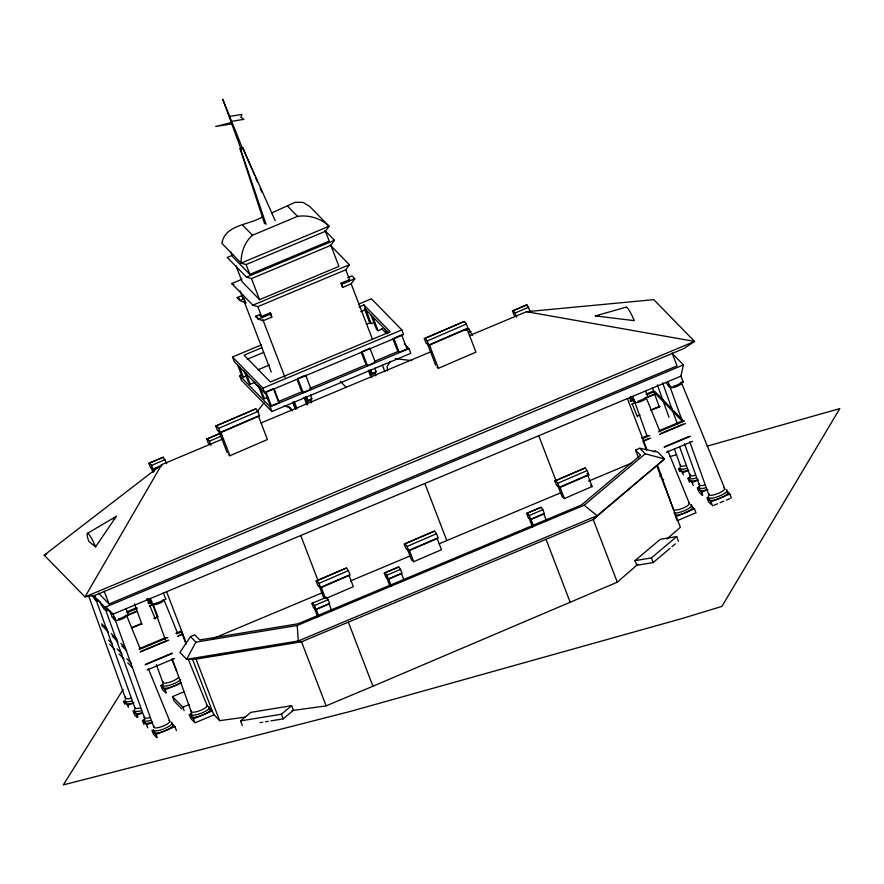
<?xml version="1.0" encoding="UTF-8"?>
<svg xmlns="http://www.w3.org/2000/svg" width="884" height="884" viewBox="0 0 884 884"><rect width="100%" height="100%" fill="white"/><g stroke="black" fill="none" stroke-linecap="round" stroke-linejoin="round"><path stroke-width="1.33" d="M683.034 381.921L683.454 382.429L680.956 376.12L683.376 364.893L672.061 353.302M645.209 453.79L584.147 505.217L297.223 625.485L195.85 642.127L186.635 659.298L179.927 652.425L190.458 636.602L194.745 634.8L199.784 639.95L298.041 623.784L581.396 505.018L640.546 455.205L635.508 450.044L639.795 448.254L657.884 452.089L664.558 458.929L593.23 519.527L301.532 641.795L196.049 659.11L186.635 659.298L298.295 640.977L597.131 515.715L664.558 458.929L645.209 453.79L639.795 448.254M161.717 464.608L84.986 596.921L44.2 555.174L161.717 464.608L222.768 439.017M390.319 361.446L387.159 366.551L387.59 370.893M123.119 689.454L63.35 784.87L350.186 711.454L682.492 618.402L721.885 606.413L839.8 408.596L707.178 446.144M95.571 546.853A14.531 2.144 66.6 0 0 88.157 533.638A14.531 2.144 66.6 0 0 88.82 541.439L95.571 546.853L116.334 516.322L87.505 533.35M262.636 216.768C249.697 225.243 225.088 224.138 221.862 243.376L241.122 263.101L246.095 264.548L325.445 231.288L329.058 226.238L309.798 206.524L303.024 202.381L295.245 202.292L271.388 213.099M233.531 254.791L227.254 257.432L246.514 277.145L251.487 278.593L330.837 245.332L334.45 240.282L324.826 230.426M241.885 279.289L231.73 283.543L252.868 305.19L257.841 306.649L345.777 269.786L349.39 264.736L330.174 245.056M347.666 277.687L351.965 275.896L354.782 278.78L351.169 283.83L342.583 287.433L340.97 283.212L349.545 279.62M257.31 411.403L264.128 402.784M252.493 235.243C244.581 242.094 240.857 252.802 241.122 263.101L329.058 226.238C320.859 218.193 308.792 214.735 297.51 216.37L252.493 235.243L242.625 225.155M113.274 519.107L116.334 516.322M292.007 710.603L326.13 705.863L372.938 686.216L617.286 582.191L637.972 564.191M666.923 538.975L680.371 527.273L656.834 465.956M670.039 548.345L653.177 562.544L636.767 565.296L634.988 560.644L660.282 539.339L676.691 536.599L678.481 541.24M634.988 560.644L651.398 557.903L676.691 536.599M672.149 546.566L675.31 543.903M242.338 725.565L240.558 720.913L250.791 712.371L291.632 705.675L293.411 710.327L283.178 718.858L270.924 720.869M240.558 720.913L281.399 714.217L291.632 705.675M215.762 426.055L254.957 409.126L255.874 408.916L257.841 411.447L259.542 415.867L220.348 432.784L217.453 430.464L215.762 426.055L255.874 408.916M424.287 338.638L463.481 321.721L464.398 321.5L466.365 324.041L468.067 328.461L428.873 345.379L425.989 343.058L424.287 338.638L464.398 321.5M216.679 425.834L218.657 428.375L257.841 411.447M425.204 338.428L427.182 340.97L466.365 324.041M161.783 465.746L153.131 469.481L150.479 467.349L148.921 463.282L163.352 457.205L166.733 463.614M148.921 463.282L163.352 457.205M206.712 439.05L207.552 438.851L209.375 441.193L210.933 445.249L208.27 443.116L206.712 439.05L220.304 433.182M207.552 438.851L221.155 432.983M427.889 343.567L429.37 344.749L466.896 328.55L475.946 352.13L438.42 368.33L436.939 367.147M149.761 463.083L151.573 465.415L165.175 459.547M209.375 441.193L221.729 435.856M465.769 330.329L469.084 329.058L472.454 335.456M512.444 310.903L513.284 310.704L515.107 313.035L516.665 317.102L514.002 314.969L512.444 310.903L526.875 304.825L530.256 311.234M513.284 310.704L526.875 304.825M468.432 332.461L470.896 331.401M154.368 468.564L157.871 467.05M515.107 313.035L528.698 307.168M229.895 455.735L267.421 439.536L258.371 415.955L220.845 432.154L229.895 455.735L228.415 454.553M316.096 581.031L345.511 568.324L346.429 568.103L348.395 570.644L350.097 575.064L320.682 587.761L317.798 585.44L316.096 581.031L346.429 568.103M404.231 544.091L433.635 531.383L434.552 531.162L436.53 533.704L438.221 538.124L408.817 550.82L405.922 548.5L404.231 544.091L434.552 531.162M554.876 480.94L584.28 468.244L585.197 468.023L587.175 470.564L588.866 474.973L559.462 487.681L556.566 485.36L554.876 480.94L585.197 468.023M317.013 580.81L318.991 583.352L348.395 570.644M405.137 543.87L407.115 546.411L436.53 533.704M555.793 480.719L557.76 483.261L587.175 470.564M311.864 603.418L326.295 597.341L328.119 599.684L329.677 603.739L316.074 609.606L313.422 607.474L311.864 603.418L312.704 603.208L314.516 605.551L316.074 609.606M384.253 573.075L398.684 566.998L400.507 569.34L402.065 573.396L388.474 579.263L385.811 577.13L384.253 573.075L398.684 566.998M326.848 598.092L353.346 586.656L348.926 575.153L321.179 587.131L325.588 598.634M413.712 561.694L441.47 549.715L437.061 538.212L409.303 550.191L413.712 561.694L411.502 559.915L407.579 549.693M526.599 513.405L541.041 507.328L542.853 509.67L544.411 513.726L530.82 519.604L528.157 517.46L526.599 513.405L541.041 507.328M314.516 605.551L328.119 599.684M564.368 498.543L592.114 486.565L587.705 475.062L559.948 487.051L564.368 498.543L562.147 496.764L557.738 485.217M385.092 572.865L386.916 575.208L400.507 569.34M527.439 513.195L529.262 515.538L542.853 509.67M317.732 616.977L314.107 607.562L316.152 609.198L327.809 604.159M532.466 526.974L528.853 517.549L530.886 519.184L542.555 514.145M264.548 223.63L240.05 148.832L242.702 147.716L275.178 220.602M240.05 148.832L240.625 149.429L243.288 148.313M230.602 251.675L232.481 256.592L249.863 274.383L329.224 241.122L325.445 231.288M246.514 277.145L334.45 240.282M242.349 296.759L244.227 298.682L245.851 302.903L239.94 300.483L237.122 297.599L242.967 295.146M239.94 300.483L244.227 298.682M236.006 265.764L242.194 281.874L259.576 299.665L338.926 266.404L330.837 245.332M252.868 305.19L349.39 264.736M255.443 316.35L259.73 314.549L261.609 316.472L270.195 312.881L271.808 317.091L263.233 320.693L258.261 319.234L255.443 316.35L257.808 317.312M258.261 319.234L271.134 313.842M340.97 283.212L341.909 284.173L354.782 278.78M358.782 304.074L371.402 298.781L401.833 329.92L403.623 334.605L264.725 392.827L234.304 361.678L232.503 357.003L261.553 344.826M261.786 347.743L244.117 355.147L270.371 382.01L390.209 331.776L363.965 304.914L358.915 307.024M247.177 359.291L263.576 352.418M360.716 311.698L365.755 309.588L388.264 332.616M404.253 343.766L409.016 348.639L410.806 353.313L271.907 411.535L241.487 380.385L239.686 375.711L242.216 374.65M258.006 369.788L269.355 365.037M366.495 324.317L370.274 322.726L364.893 308.693M237.708 365.191L241.63 375.402L243.365 377.181L245.63 376.23M364.506 309.08L369.413 321.842L371.147 323.621L374.551 322.196M244.172 371.037L248.581 382.518L250.316 384.308L254.857 382.396M370.982 314.925L376.363 328.958L378.098 330.738L382.639 328.837M232.503 357.003L262.935 388.142L401.833 329.92M363.125 351.081L369.932 348.219L375.313 362.252L367.379 365.589L365.633 363.799M394.883 337.765L401.69 334.914L407.071 348.948L399.137 352.274L397.391 350.495M258.25 385.446L262.659 396.927L264.393 398.717L267.797 397.292M302.394 391.568L278.427 401.612L273.521 388.861M309.964 388.396L366.727 364.606M374.297 361.423L398.264 351.379L393.369 338.627M271.355 405.833L279.289 402.507L273.907 388.474L265.962 391.8L271.355 405.833L269.609 404.054L265.211 392.573M303.113 392.518L311.058 389.192L305.665 375.159L297.731 378.485L303.113 392.518L301.378 390.739L297.455 380.54M239.686 375.711L270.117 406.85L409.016 348.639M307.433 404.574L305.731 396.805L307.754 400.474L311.842 398.739L310.538 394.971M371.7 377.634L369.987 369.877L372.02 373.534L376.098 371.799L374.805 368.042M307.091 401.844L311.168 400.143L311.511 402.861M371.357 374.915L375.435 373.203L375.777 375.921M260.913 423.027L431.237 351.633M469.338 335.666L526.499 311.698L653.784 299.654L694.559 341.412L683.84 348.55L95.074 595.341L84.986 596.921L694.559 341.412L526.499 311.698M44.2 555.174L46.741 554.113M98.533 593.164L109.086 603.971L677.034 365.899L672.127 353.125M93.704 595.739L105.019 607.319L683.376 364.893M680.956 376.12L113.008 614.192L105.019 607.319M126.898 611.827L136.854 607.651M148.059 602.954L151.794 601.396M630.005 400.938L633.74 399.38M646.182 394.154L653.652 391.026M630.822 401.435L633.342 400.386M647.221 394.562L654.79 391.391L671.884 408.894M127.208 612.634L137.296 608.402M148.656 603.639L151.175 602.59M126.766 615.264L136.788 611.076M149.308 605.827L153.065 604.247L157.971 617.021L154.214 618.601M645.154 397.977L655.177 393.778M631.806 403.999L635.585 402.408M645.685 398.176L655.773 393.944L682.36 421.171M126.931 615.717L137.02 611.485M149.639 606.203L153.418 604.612L152.766 603.949M131.539 627.673L141.495 623.507M153.938 618.292L157.672 616.723M650.823 410.01L659.53 406.353M131.672 628.049L141.683 623.85M637.541 415.999L640.038 414.95M651.309 410.231L660.072 406.552M641.651 438.011L647.961 435.37M659.309 430.607L683.277 420.563L673.785 410.839M139.296 648.668L165.794 637.563M175.883 633.342L180.933 631.22L181.507 631.817L182.491 634.38L177.518 636.469M139.197 649.563L167.816 637.563M176.535 633.905L181.507 631.817M642.303 438.674L649.773 435.547M658.481 431.889L684.625 420.939M140.876 651.398L167.175 640.381M178.446 635.651L182.203 634.082L186.126 644.292M644.237 440.409L649.254 438.309M660.525 433.58L683.056 424.132M140.18 652.116L168.8 640.115M643.287 441.226L650.746 438.099M659.464 434.442L685.597 423.491M145.783 664.171L172.082 653.154M664.171 446.884L689.211 436.387M145.075 664.89L172.457 653.409M653.166 451.912L655.652 450.873M664.37 447.216L690.503 436.265M212.458 638.789L322.649 592.6M350.517 580.921L410.043 555.97M439.182 543.759L560.666 492.83M588.556 481.139L631.673 463.072M147.042 669.995L174.424 658.525M666.326 452.332L692.47 441.37M165.75 692.901L162.457 689.52L160.921 685.542L163.441 684.492M124.699 704.194L123.55 701.211L127.672 705.432L133.948 702.802M160.921 685.542L165.054 689.763L181.375 682.923M679.641 471.581L678.492 468.597L682.614 472.818L688.89 470.189M689.487 482.266L687.962 478.288L690.47 477.238M181.784 708.946L174.292 701.277L172.502 696.625L183.806 691.885M137.02 717.41L134.545 714.88L133.02 710.902L137.142 715.123L142.158 713.023M687.962 478.288L692.084 482.509L698.36 479.879M144.004 724.571L142.479 720.593L144.998 719.543M698.57 490.963L697.421 487.979L699.94 486.929M172.502 696.625L182.811 707.178L189.088 704.548M142.479 720.593L146.611 724.814L152.888 722.184M697.421 487.979L701.553 492.2L707.83 489.57M194.148 721.974L190.845 718.593L189.32 714.615L191.839 713.565M156.777 737.632L153.473 734.261L151.949 730.283L156.07 734.505L174.899 726.615L176.424 730.582M189.32 714.615L193.452 718.836L212.282 710.946L208.978 707.565M678.426 520.168L695.995 512.797L694.47 508.83L675.641 516.72L677.166 520.687M710.891 504.178L708.416 501.648L706.891 497.67L711.012 501.891L729.841 494.001L731.366 497.968M713.797 505.339L717.565 503.758M720.073 502.709L723.841 501.129M726.35 500.079L730.118 498.499M625.905 307.555A14.531 2.144 66.6 0 1 634.314 320.649L595.341 315.908L626.259 307.146M669.961 456.564L676.603 454.707M231.276 122.567L215.707 126.489L231.774 123.915M468.244 329.257L469.084 329.058M325.456 597.54L326.295 597.341M260.04 722.659L262.758 722.217M265.476 721.764L268.206 721.322M229.619 116.39L242.017 114.401L240.923 117.196L243.907 119.34L231.663 121.307L222.691 99.13L240.857 148.7L242.481 148.446L231.663 121.307M213.663 714.36L219.674 720.659L245.608 717.057M109.738 610.844L112.003 616.91L115.506 620.491L113.008 614.192L106.29 607.308M595.341 315.908L599.374 315.82M395.292 358.595L411.734 360.606M284.018 405.999L289.665 407.413L292.239 410.861L289.422 407.358M231.73 283.543L234.006 284.67M237.122 297.599L239.398 298.726M586.943 473.426L588.866 474.973M590.645 485.382L592.114 486.565M324.848 598.037L323.378 596.855L318.958 585.352M584.147 505.217L597.131 515.715L593.23 519.527L617.286 582.191M666.138 382.871L670.448 387.877L667.95 381.579M726.549 490.62L729.841 494.001M698.946 491.957L702.25 495.327M691.178 505.449L694.47 508.83M287.643 206.281L297.51 216.37M381.678 328.671L386.363 333.467M340.351 381.391L346.13 387.303M243.973 300.969L245.851 302.903M295.046 408.386L295.941 409.303L293.046 401.756M287.908 406.308L290.803 409.27M253.896 382.231L259.52 387.999M190.458 636.602L195.85 642.127M182.491 634.38L180.933 631.22M101.715 623.761L107.472 629.651M111.307 633.585L117.064 639.475M120.898 643.397L125.683 648.303M101.737 625.342L108.456 632.215M112.29 636.137L118.036 642.027M121.87 645.95L126.666 650.856M108.555 640.071L112.401 644.005M117.185 648.911L121.981 653.817M126.777 658.724L131.572 663.63M109.561 644.204L114.356 649.11M119.152 654.016L123.948 658.923M127.782 662.856L132.578 667.763M171.607 723.234L174.899 726.615M647.663 396.75L648.071 397.259L645.585 390.949M165.474 598.877L165.883 599.374L163.385 593.076M128.092 614.535L128.511 615.043L126.014 608.733M632.579 396.397L635.066 402.706L630.314 396.739M150.379 598.523L152.877 604.833L148.125 598.866M375.402 371.103L376.087 371.755M311.146 398.043L311.82 398.695M94.577 595.54L96.566 601.109L91.814 595.153M242.702 147.716L251.951 169.209M253.045 171.739L254.669 175.529M255.763 178.06L257.399 181.861M260.117 188.181L261.741 191.972M104.699 606.546C109.174 615.187 100.212 605.573 100.201 601.938M370.728 369.744L372.02 373.512M306.461 396.684L307.765 400.441M681.465 382.706L724.593 488.255M646.094 397.535L659.608 430.596M667.917 450.939L689.222 503.073M629.651 397.712L631.209 401.524M632.248 404.065L637.441 416.784M163.905 599.65L177.408 632.712M188.325 659.42L207.033 705.2M146.932 598.556L149.009 603.65M150.048 606.192L155.252 618.899M171.872 659.597L176.557 671.044M127.053 616.59L140.037 648.381M148.346 668.724L169.651 720.869M711.012 501.891L712.537 505.869M701.553 492.2L702.692 495.184M692.084 482.509L693.222 485.493M682.614 472.818L683.376 474.807M627.375 398.585L647.033 449.779M642.988 440.928L646.425 449.868M635.508 450.044L638.812 458.652M651.398 557.903L653.177 562.544M557.76 483.261L559.462 487.681M538.743 435.735L556.279 481.415M543.715 513.648L546.434 520.709M546.025 539.306L570.18 602.247M530.886 519.184L533.151 525.074M529.262 515.538L530.82 519.604M429.37 344.749L438.42 368.33M427.182 340.97L428.873 345.379M427.149 342.97L435.724 365.313M393.745 338.24L399.137 352.274M392.993 339.014L396.905 349.213M386.794 331.113L387.767 333.666M385.048 329.334L386.518 333.169M372.716 316.704L378.098 330.738M363.965 304.914L371.147 323.621M345.777 269.786L349.733 280.095M351.224 283.963L372.507 339.412M382.396 365.202L384.872 371.645M424.861 483.471L446.785 540.577M361.987 351.556L367.379 365.589M368.285 370.385L370.705 376.683M361.224 352.318L365.147 362.528M407.115 546.411L408.817 550.82M404.087 580.379L401.369 573.318L388.54 578.854L391.247 585.915M386.916 575.208L388.474 579.263M386.507 577.219L389.667 585.462M304.019 397.325L306.925 404.883M270.195 312.881L271.808 317.091M246.095 264.548L249.863 274.383M251.487 278.593L259.576 299.665M257.841 306.649L261.797 316.958M262.791 319.533L285.057 377.556M294.46 402.054L296.936 408.507M259.73 314.549L260.537 316.66M293.112 403.358L294.571 407.137M240.061 290.792L243.034 298.527M244.514 302.394L271.244 372.02M262.935 388.142L264.725 392.827M270.117 406.85L271.907 411.535M259.984 387.236L264.393 398.717M348.351 622.17L372.938 686.216M245.918 372.816L250.316 384.308M239.442 366.982L243.365 377.181M328.981 603.661L331.688 610.722M300.737 535.505L317.776 579.915M318.991 583.352L320.682 587.761M316.152 609.198L318.859 616.259M326.13 705.863L301.532 641.795L298.295 640.977L297.223 625.485M218.657 428.375L220.348 432.784M218.624 430.386L227.199 452.719M281.399 714.217L283.178 718.858M153.208 469.061L154.181 471.614M151.573 465.415L153.131 469.481M151.164 467.426L153.131 472.531M196.049 659.11L219.674 720.659M166.59 591.727L186.248 642.933M192.579 659.431L213.806 714.924L194.977 722.814L193.452 718.836M182.811 707.178L184.148 710.67M165.054 689.763L166.192 692.747M104.179 591.197L109.086 603.971M156.07 734.505L157.219 737.488M146.611 724.814L147.75 727.797M137.142 715.123L137.904 717.112M127.672 705.432L128.434 707.421M670.227 387.424L682.326 421.071M689.774 441.779L708.857 494.852M662.624 382.905L677.509 424.32M684.492 443.735L699.388 485.161M657.342 384.86L668.978 417.226M679.686 446.995L689.918 475.47M652.536 388.12L659.508 407.535M674.404 448.95L680.459 465.78M634.856 402.242L646.955 435.9M657.663 465.669L673.486 509.681A8.586 2.276 -21 0 0 684.083 507.692A8.586 2.276 -21 0 0 688.503 502.731M165.22 639.32L152.656 604.369A6.133 1.624 -21 0 0 158.766 603.573A6.133 1.624 -21 0 0 164.026 600.059M172.203 658.735L191.287 711.797M134.501 603.772L141.948 624.48M156.369 664.602L162.888 682.724M115.285 620.038L153.915 727.466M105.815 610.347L144.446 717.775M96.356 600.656L134.976 708.084M88.743 596.136L125.517 698.393M240.625 149.429L266.117 224.392M341.909 284.173L342.583 287.433M130.942 698.272A8.586 2.276 -21 0 1 125.705 697.067M131.396 701.145A10.1 2.685 -21 0 1 125.241 699.73M132.213 703.255A10.1 2.685 -21 0 1 126.047 701.841M107.34 609.606A7.094 1.878 -21 0 1 104.588 608.28M108.334 610.546A6.133 1.624 -21 0 1 105.958 609.396M149.871 717.653A8.586 2.276 -21 0 1 144.633 716.449M150.335 720.526A10.1 2.685 -21 0 1 144.169 719.112M104.478 608.269A7.094 1.878 -21 0 1 103.737 607.507M151.142 722.637A10.1 2.685 -21 0 1 144.545 722.117M163.374 599.783A7.094 1.878 -21 0 1 154.181 603.628M152.844 603.761A7.094 1.878 -21 0 1 151.429 602.302M206.315 704.857A8.586 2.276 -21 0 1 199.839 710.681A8.586 2.276 -21 0 1 191.474 710.471M207.055 706.415A10.1 2.685 -21 0 1 202.071 712.891A10.1 2.685 -21 0 1 191.01 713.134M151.319 602.291A7.094 1.878 -21 0 1 150.578 601.529M209.276 708.636A10.1 2.685 -21 0 1 201.662 715.487A10.1 2.685 -21 0 1 191.828 715.244M97.87 599.916A7.094 1.878 -21 0 1 95.118 598.59M98.864 600.855A6.133 1.624 -21 0 1 96.489 599.706M140.412 707.962A8.586 2.276 -21 0 1 134.799 707.509M140.865 710.835A10.1 2.685 -21 0 1 134.711 709.421M95.008 598.579A7.094 1.878 -21 0 1 94.279 597.816M141.672 712.946A10.1 2.685 -21 0 1 135.517 711.532M178.435 677.453A8.586 2.276 -21 0 1 168.314 682.603A8.586 2.276 -21 0 1 163.076 681.398M180.679 679.42A10.1 2.685 -21 0 1 168.778 685.476A10.1 2.685 -21 0 1 162.612 684.061M180.435 682.581A10.1 2.685 -21 0 1 170.789 687.255A10.1 2.685 -21 0 1 163.197 687.73M661 474.575A8.586 2.276 -21 0 1 659.74 476.222M663.685 479.404A10.1 2.685 -21 0 1 662.635 480.454M645.563 397.656A7.094 1.878 -21 0 1 637.95 401.181M635.043 401.645A7.094 1.878 -21 0 1 633.309 400.806M645.585 397.292A6.133 1.624 -21 0 1 641.707 401.148A6.133 1.624 -21 0 1 634.723 401.844M690.658 504.41A10.1 2.685 -21 0 1 686.592 509.692A10.1 2.685 -21 0 1 673.818 512.974M691.476 506.521A10.1 2.685 -21 0 1 687.409 511.803A10.1 2.685 -21 0 1 674.636 515.096M634.502 400.242A7.094 1.878 -21 0 1 632.778 399.413M685.885 465.658A8.586 2.276 -21 0 1 680.282 465.205M686.338 468.531A10.1 2.685 -21 0 1 680.183 467.117M687.155 470.642A10.1 2.685 -21 0 1 680.989 469.227M695.354 475.349A8.586 2.276 -21 0 1 690.117 474.144M695.807 478.222A10.1 2.685 -21 0 1 689.653 476.808M696.614 480.332A10.1 2.685 -21 0 1 690.227 480.476M704.813 485.04A8.586 2.276 -21 0 1 699.576 483.835M705.277 487.913A10.1 2.685 -21 0 1 699.111 486.498M706.084 490.023A10.1 2.685 -21 0 1 699.487 489.493M126.655 615.728A6.133 1.624 -21 0 1 119.892 619.739A6.133 1.624 -21 0 1 115.417 619.087M126.003 615.441A7.094 1.878 -21 0 1 118.379 618.966M115.472 619.43A7.094 1.878 -21 0 1 114.787 617.242M168.943 720.526A8.586 2.276 -21 0 1 162.468 726.35A8.586 2.276 -21 0 1 154.103 726.14M114.942 618.038A7.094 1.878 -21 0 1 113.517 616.579M171.087 722.195A10.1 2.685 -21 0 1 164.7 728.56A10.1 2.685 -21 0 1 153.197 729.687M171.905 724.305A10.1 2.685 -21 0 1 164.28 731.156A10.1 2.685 -21 0 1 154.446 730.913M681.674 382.098A7.094 1.878 -21 0 1 673.321 386.352M671.741 386.684A7.094 1.878 -21 0 1 668.68 385.988M680.956 382.463A6.133 1.624 -21 0 1 677.078 386.319A6.133 1.624 -21 0 1 670.094 387.015M723.885 487.902A8.586 2.276 -21 0 1 717.41 493.725A8.586 2.276 -21 0 1 709.045 493.526M726.029 489.581A10.1 2.685 -21 0 1 718.416 496.432A10.1 2.685 -21 0 1 708.581 496.189M726.847 491.692A10.1 2.685 -21 0 1 719.222 498.543A10.1 2.685 -21 0 1 709.388 498.3M669.884 385.424A7.094 1.878 -21 0 1 668.459 383.965"/></g></svg>
